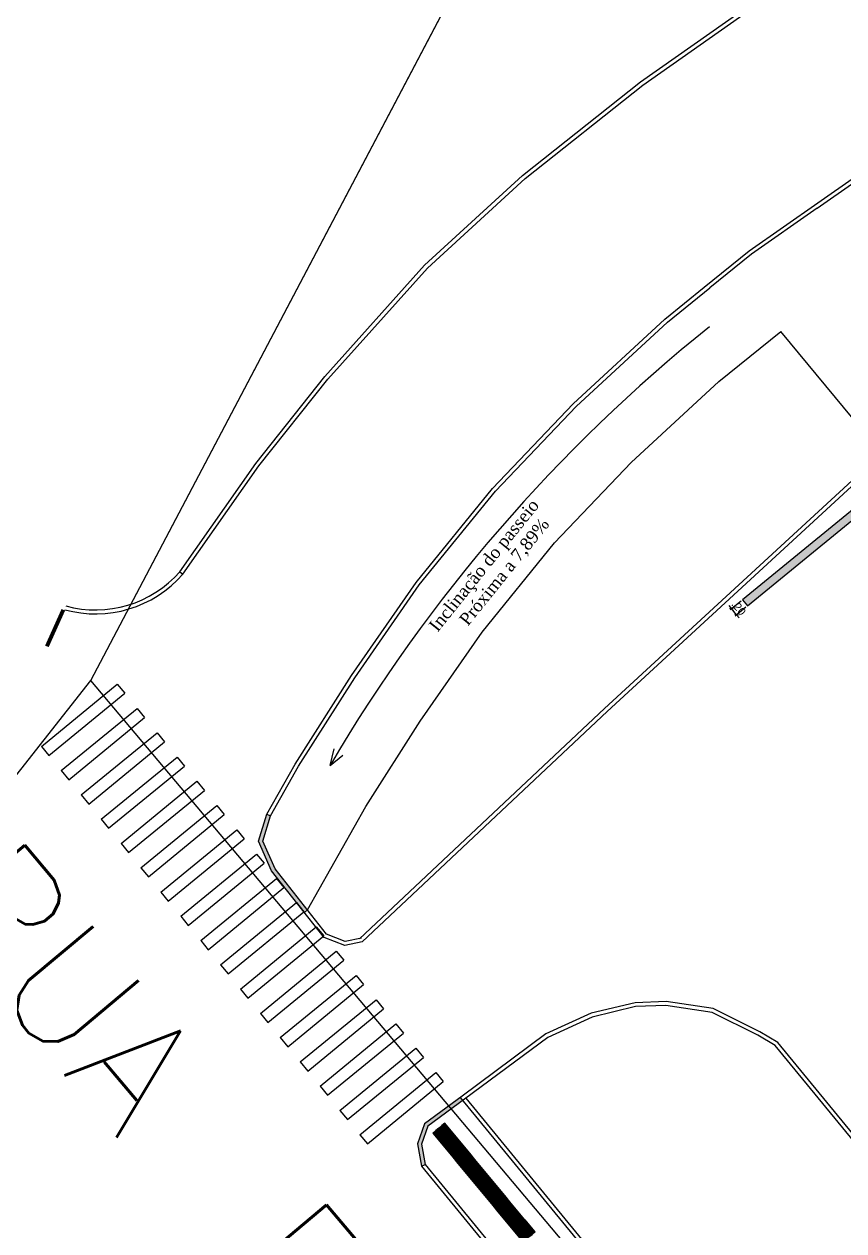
# Model space of a CAD drawing. Header units: metres. Extents: x 2113 to 5678, y -2764 to 956.
# Drawn here: x 2634.15 to 2655.04, y -1652.82 to -1622.07 of the extents above; entities that cross this region are included whole.
import ezdxf

# ---------------------------------------------------------------- set-up
doc = ezdxf.new("R2010")
doc.units = ezdxf.units.M
doc.header["$MEASUREMENT"] = 0
doc.linetypes.add('CONTINUO', pattern=[0])
for name, color, linetype in [('CASA', 5, 'CONTINUO'), ('COTAS', 1, 'Continuous'), ('PAREDE', 7, 'Continuous'), ('TXT_QUADRAFISCAL_5000', 7, 'Continuous')]:
    doc.layers.add(name, color=color, linetype=linetype)
doc.styles.add('ARIAL', font='arial.ttf')
doc.styles.add('ROMANS', font='romans.shx')
doc.styles.add('STYLE1', font='times.ttf')
doc.dimstyles.new('ARIAL100', dxfattribs={"dimtxt": 0.2, "dimasz": 0.1, "dimexe": 0.05, "dimexo": 0.05, "dimgap": 0.05, "dimtad": 1, "dimzin": 4, "dimdsep": 46, "dimtxsty": 'ARIAL', "dimblk": 'ARCHTICK', "dimcen": 0, "dimdle": 0.05, "dimclrd": 8, "dimclre": 8, "dimclrt": 8, "dimadec": 0, "dimazin": 0, "dimtfac": 1, "dimtix": 1, "dimtmove": 0, "dimatfit": 3, "dimldrblk": 'NONE', "dimfxl": 1, "dimlwd": -1, "dimlwe": -1, "dimarcsym": 0})

# ---------------------------------------------------------------- blocks, each defined once
blk = doc.blocks.new('_ArchTick')
at = {"layer": 'COTAS', "color": 0, "const_width": 0.15}
blk.add_lwpolyline([(-0.5, -0.5), (0.5, 0.5)], dxfattribs=at)
blk = doc.blocks.new('*D657')
at = {"color": 8, "transparency": 16777216}
for p, q in [((3610.417, -1187.441), (3610.414, -1187.799)), ((3610.617, -1187.443), (3610.614, -1187.801)), ((3610.414, -1187.749), (3610.314, -1187.749)), ((3610.614, -1187.751), (3610.414, -1187.749)), ((3610.614, -1187.751), (3610.714, -1187.752))]:
    blk.add_line(p, q, dxfattribs=at)
at = {"layer": 'Defpoints', "color": 0, "transparency": 16777216}
for p in [(3610.417, -1187.391), (3610.617, -1187.393), (3610.414, -1187.749)]:
    blk.add_point(p, dxfattribs=at)
at = {"color": 8, "transparency": 16777216, "xscale": 0.1, "yscale": 0.1, "zscale": 0.1}
for p, rotation in [((3610.414, -1187.749), 359.5464422074524), ((3610.614, -1187.751), 179.5464422074524)]:
    blk.add_blockref('_ArchTick', p, dxfattribs=dict(at, rotation=rotation))
at = {"color": 8, "transparency": 16777216, "insert": (3610.515, -1187.598), "char_height": 0.2, "attachment_point": 5, "rotation": 359.5464, "style": 'ARIAL'}
blk.add_mtext('.20', dxfattribs=at)
blk = doc.blocks.new('_NONE')
at = {"color": 0, "linetype": 'ByBlock'}
blk.add_circle((0, 0), 0.25, dxfattribs=at)
blk = doc.blocks.new('direc')
at = {"layer": 'CASA'}
h = blk.add_hatch(color=13, dxfattribs=at)
h.set_gradient(color1=(218, 62, 62), color2=(218, 62, 62), one_color=1, tint=0.55, name='SPHERICAL')
h.paths.add_polyline_path([(419671.808, 6988704.585), (419671.808, 6988704.785), (419671.708, 6988704.785), (419671.708, 6988704.585)])
h = blk.add_hatch(color=13, dxfattribs=at)
h.set_gradient(color1=(218, 62, 62), color2=(218, 62, 62), one_color=1, tint=0.55, name='SPHERICAL')
h.paths.add_polyline_path([(419671.808, 6988704.385), (419671.808, 6988704.585), (419671.708, 6988704.585), (419671.708, 6988704.385)])
h = blk.add_hatch(color=13, dxfattribs=at)
h.set_gradient(color1=(218, 62, 62), color2=(218, 62, 62), one_color=1, tint=0.55, name='SPHERICAL')
h.paths.add_polyline_path([(419671.908, 6988704.585), (419671.908, 6988704.785), (419671.808, 6988704.785), (419671.808, 6988704.585)])
h = blk.add_hatch(color=13, dxfattribs=at)
h.set_gradient(color1=(218, 62, 62), color2=(218, 62, 62), one_color=1, tint=0.55, name='SPHERICAL')
h.paths.add_polyline_path([(419671.908, 6988704.385), (419671.908, 6988704.585), (419671.808, 6988704.585), (419671.808, 6988704.385)])
h = blk.add_hatch(color=13, dxfattribs=at)
h.set_gradient(color1=(218, 62, 62), color2=(218, 62, 62), one_color=1, tint=0.55, name='SPHERICAL')
h.paths.add_polyline_path([(419672.008, 6988704.585), (419672.008, 6988704.785), (419671.908, 6988704.785), (419671.908, 6988704.585)])
h = blk.add_hatch(color=13, dxfattribs=at)
h.set_gradient(color1=(218, 62, 62), color2=(218, 62, 62), one_color=1, tint=0.55, name='SPHERICAL')
h.paths.add_polyline_path([(419672.008, 6988704.385), (419672.008, 6988704.585), (419671.908, 6988704.585), (419671.908, 6988704.385)])
h = blk.add_hatch(color=13, dxfattribs=at)
h.set_gradient(color1=(218, 62, 62), color2=(218, 62, 62), one_color=1, tint=0.55, name='SPHERICAL')
h.paths.add_polyline_path([(419672.108, 6988704.585), (419672.108, 6988704.785), (419672.008, 6988704.785), (419672.008, 6988704.585)])
h = blk.add_hatch(color=13, dxfattribs=at)
h.set_gradient(color1=(218, 62, 62), color2=(218, 62, 62), one_color=1, tint=0.55, name='SPHERICAL')
h.paths.add_polyline_path([(419672.108, 6988704.385), (419672.108, 6988704.585), (419672.008, 6988704.585), (419672.008, 6988704.385)])
at = {"layer": 'CASA', "color": 8}
for p, q in [((419671.721, 6988704.61), (419671.721, 6988704.76)), ((419671.721, 6988704.41), (419671.721, 6988704.56)), ((419671.723, 6988704.61), (419671.723, 6988704.76)), ((419671.723, 6988704.41), (419671.723, 6988704.56)), ((419671.743, 6988704.76), (419671.743, 6988704.61)), ((419671.743, 6988704.56), (419671.743, 6988704.41)), ((419671.746, 6988704.76), (419671.746, 6988704.61)), ((419671.746, 6988704.56), (419671.746, 6988704.41)), ((419671.771, 6988704.61), (419671.771, 6988704.76)), ((419671.771, 6988704.41), (419671.771, 6988704.56)), ((419671.773, 6988704.61), (419671.773, 6988704.76)), ((419671.773, 6988704.41), (419671.773, 6988704.56)), ((419671.793, 6988704.76), (419671.793, 6988704.61)), ((419671.793, 6988704.56), (419671.793, 6988704.41)), ((419671.796, 6988704.76), (419671.796, 6988704.61)), ((419671.796, 6988704.56), (419671.796, 6988704.41)), ((419671.821, 6988704.61), (419671.821, 6988704.76)), ((419671.821, 6988704.41), (419671.821, 6988704.56)), ((419671.823, 6988704.61), (419671.823, 6988704.76)), ((419671.823, 6988704.41), (419671.823, 6988704.56)), ((419671.843, 6988704.76), (419671.843, 6988704.61)), ((419671.843, 6988704.56), (419671.843, 6988704.41)), ((419671.846, 6988704.76), (419671.846, 6988704.61)), ((419671.846, 6988704.56), (419671.846, 6988704.41)), ((419671.871, 6988704.61), (419671.871, 6988704.76)), ((419671.871, 6988704.41), (419671.871, 6988704.56)), ((419671.873, 6988704.61), (419671.873, 6988704.76)), ((419671.873, 6988704.41), (419671.873, 6988704.56)), ((419671.893, 6988704.76), (419671.893, 6988704.61)), ((419671.893, 6988704.56), (419671.893, 6988704.41)), ((419671.896, 6988704.76), (419671.896, 6988704.61)), ((419671.896, 6988704.56), (419671.896, 6988704.41)), ((419671.921, 6988704.61), (419671.921, 6988704.76)), ((419671.921, 6988704.41), (419671.921, 6988704.56)), ((419671.923, 6988704.61), (419671.923, 6988704.76)), ((419671.923, 6988704.41), (419671.923, 6988704.56)), ((419671.943, 6988704.76), (419671.943, 6988704.61)), ((419671.943, 6988704.56), (419671.943, 6988704.41)), ((419671.946, 6988704.76), (419671.946, 6988704.61)), ((419671.946, 6988704.56), (419671.946, 6988704.41)), ((419671.971, 6988704.61), (419671.971, 6988704.76)), ((419671.971, 6988704.41), (419671.971, 6988704.56)), ((419671.973, 6988704.61), (419671.973, 6988704.76)), ((419671.973, 6988704.41), (419671.973, 6988704.56)), ((419671.993, 6988704.76), (419671.993, 6988704.61)), ((419671.993, 6988704.56), (419671.993, 6988704.41)), ((419671.996, 6988704.76), (419671.996, 6988704.61)), ((419671.996, 6988704.56), (419671.996, 6988704.41)), ((419672.021, 6988704.61), (419672.021, 6988704.76)), ((419672.021, 6988704.41), (419672.021, 6988704.56)), ((419672.023, 6988704.61), (419672.023, 6988704.76)), ((419672.023, 6988704.41), (419672.023, 6988704.56)), ((419672.043, 6988704.76), (419672.043, 6988704.61)), ((419672.043, 6988704.56), (419672.043, 6988704.41)), ((419672.046, 6988704.76), (419672.046, 6988704.61)), ((419672.046, 6988704.56), (419672.046, 6988704.41)), ((419672.071, 6988704.61), (419672.071, 6988704.76)), ((419672.071, 6988704.41), (419672.071, 6988704.56)), ((419672.073, 6988704.61), (419672.073, 6988704.76)), ((419672.073, 6988704.41), (419672.073, 6988704.56)), ((419672.093, 6988704.76), (419672.093, 6988704.61)), ((419672.093, 6988704.56), (419672.093, 6988704.41)), ((419672.096, 6988704.76), (419672.096, 6988704.61)), ((419672.096, 6988704.56), (419672.096, 6988704.41))]:
    blk.add_line(p, q, dxfattribs=at)
for points in [[(419671.808, 6988704.585), (419671.808, 6988704.785), (419671.708, 6988704.785), (419671.708, 6988704.585)], [(419671.808, 6988704.385), (419671.808, 6988704.585), (419671.708, 6988704.585), (419671.708, 6988704.385)], [(419671.908, 6988704.585), (419671.908, 6988704.785), (419671.808, 6988704.785), (419671.808, 6988704.585)], [(419671.908, 6988704.385), (419671.908, 6988704.585), (419671.808, 6988704.585), (419671.808, 6988704.385)], [(419672.008, 6988704.585), (419672.008, 6988704.785), (419671.908, 6988704.785), (419671.908, 6988704.585)], [(419672.008, 6988704.385), (419672.008, 6988704.585), (419671.908, 6988704.585), (419671.908, 6988704.385)], [(419672.108, 6988704.585), (419672.108, 6988704.785), (419672.008, 6988704.785), (419672.008, 6988704.585)], [(419672.108, 6988704.385), (419672.108, 6988704.585), (419672.008, 6988704.585), (419672.008, 6988704.385)]]:
    blk.add_lwpolyline(points, close=True, dxfattribs=at)
for centre, radius, start, end in [((419671.733, 6988704.76), 0.0125, 0, 180), ((419671.733, 6988704.61), 0.0125, 180, 0), ((419671.733, 6988704.56), 0.0125, 0, 180), ((419671.733, 6988704.76), 0.01, 0, 180), ((419671.733, 6988704.61), 0.01, 180, 0), ((419671.733, 6988704.56), 0.01, 0, 180), ((419671.783, 6988704.76), 0.0125, 0, 180), ((419671.783, 6988704.61), 0.0125, 180, 0), ((419671.783, 6988704.56), 0.0125, 0, 180), ((419671.783, 6988704.76), 0.01, 0, 180), ((419671.783, 6988704.61), 0.01, 180, 0), ((419671.783, 6988704.56), 0.01, 0, 180), ((419671.833, 6988704.76), 0.0125, 0, 180), ((419671.833, 6988704.61), 0.0125, 180, 0), ((419671.833, 6988704.56), 0.0125, 0, 180), ((419671.833, 6988704.76), 0.01, 0, 180), ((419671.833, 6988704.61), 0.01, 180, 0), ((419671.833, 6988704.56), 0.01, 0, 180), ((419671.883, 6988704.76), 0.0125, 0, 180), ((419671.883, 6988704.61), 0.0125, 180, 0), ((419671.883, 6988704.56), 0.0125, 0, 180), ((419671.883, 6988704.76), 0.01, 0, 180), ((419671.883, 6988704.61), 0.01, 180, 0), ((419671.883, 6988704.56), 0.01, 0, 180), ((419671.933, 6988704.76), 0.0125, 0, 180), ((419671.933, 6988704.61), 0.0125, 180, 0), ((419671.933, 6988704.56), 0.0125, 0, 180), ((419671.933, 6988704.76), 0.01, 0, 180), ((419671.933, 6988704.61), 0.01, 180, 0), ((419671.933, 6988704.56), 0.01, 0, 180), ((419671.983, 6988704.76), 0.0125, 0, 180), ((419671.983, 6988704.61), 0.0125, 180, 0), ((419671.983, 6988704.56), 0.0125, 0, 180), ((419671.983, 6988704.76), 0.01, 0, 180), ((419671.983, 6988704.61), 0.01, 180, 0), ((419671.983, 6988704.56), 0.01, 0, 180), ((419672.033, 6988704.76), 0.0125, 0, 180), ((419672.033, 6988704.61), 0.0125, 180, 0), ((419672.033, 6988704.56), 0.0125, 0, 180), ((419672.033, 6988704.76), 0.01, 0, 180), ((419672.033, 6988704.61), 0.01, 180, 0), ((419672.033, 6988704.56), 0.01, 0, 180), ((419672.083, 6988704.76), 0.0125, 0, 180), ((419672.083, 6988704.61), 0.0125, 180, 0), ((419672.083, 6988704.56), 0.0125, 0, 180), ((419672.083, 6988704.76), 0.01, 0, 180), ((419672.083, 6988704.61), 0.01, 180, 0), ((419672.083, 6988704.56), 0.01, 0, 180), ((419671.733, 6988704.41), 0.0125, 180, 0), ((419671.733, 6988704.41), 0.01, 180, 0), ((419671.783, 6988704.41), 0.0125, 180, 0), ((419671.783, 6988704.41), 0.01, 180, 0), ((419671.833, 6988704.41), 0.0125, 180, 0), ((419671.833, 6988704.41), 0.01, 180, 0), ((419671.883, 6988704.41), 0.0125, 180, 0), ((419671.883, 6988704.41), 0.01, 180, 0), ((419671.933, 6988704.41), 0.0125, 180, 0), ((419671.933, 6988704.41), 0.01, 180, 0), ((419671.983, 6988704.41), 0.0125, 180, 0), ((419671.983, 6988704.41), 0.01, 180, 0), ((419672.033, 6988704.41), 0.0125, 180, 0), ((419672.033, 6988704.41), 0.01, 180, 0), ((419672.083, 6988704.41), 0.0125, 180, 0), ((419672.083, 6988704.41), 0.01, 180, 0)]:
    blk.add_arc(centre, radius, start, end, dxfattribs=at)
blk = doc.blocks.new('rodoviária')
h = blk.add_hatch(color=256)
h.dxf.hatch_style = 1
h.paths.add_polyline_path([(3610.657, -1182.393), (3610.457, -1182.391), (3610.417, -1187.391), (3610.617, -1187.393)])
h = blk.add_hatch(color=256)
h.dxf.hatch_style = 1
h.paths.add_polyline_path([(3606.962, -1200.159), (3606.872, -1200.204), (3607.268, -1200.807), (3607.336, -1200.723), (3607.331, -1200.722)])
h.paths.add_polyline_path([(3607.336, -1200.723), (3607.268, -1200.807), (3608.062, -1201.036), (3608.141, -1200.938), (3608.077, -1200.937)])
h.paths.add_polyline_path([(3608.141, -1200.938), (3608.062, -1201.036), (3609.268, -1201.068), (3609.313, -1201.068), (3609.413, -1201.037), (3609.409, -1200.971)])
h = blk.add_hatch(color=256)
h.dxf.hatch_style = 1
h.paths.add_polyline_path([(3615.669, -1201.059), (3615.611, -1201.029), (3615.571, -1201.029), (3615.51, -1202.159), (3615.618, -1202.027)])
h.paths.add_polyline_path([(3615.612, -1202.134), (3615.618, -1202.027), (3615.51, -1202.159), (3615.789, -1202.625), (3615.856, -1202.542)])
h.paths.add_polyline_path([(3615.861, -1202.551), (3615.856, -1202.542), (3615.789, -1202.625), (3616.289, -1202.914), (3616.316, -1202.814)])
h.paths.add_polyline_path([(3615.477, -1201.843), (3616.187, -1200.963), (3615.604, -1200.492), (3614.893, -1201.372)], flags=25)
h.paths.add_polyline_path([(3615.477, -1201.843), (3616.187, -1200.963), (3615.604, -1200.492), (3614.893, -1201.372)], flags=24)
h.paths.add_polyline_path([(3615.755, -1202.309), (3616.466, -1201.429), (3615.882, -1200.957), (3615.172, -1201.837)], flags=25)
h.paths.add_polyline_path([(3615.755, -1202.309), (3616.466, -1201.429), (3615.882, -1200.957), (3615.172, -1201.837)], flags=25)
for p, q in [((3609.817, -1182.281, -463), (3605.779, -1182.269, -463)), ((3600.702, -1197.958, -463), (3600.8, -1197.942, -463)), ((3606.944, -1198.17, -463), (3606.69, -1197.822, -463)), ((3606.944, -1198.17, -463), (3606.951, -1197.756, -463)), ((3606.872, -1200.204, -463), (3606.962, -1200.159, -463)), ((3601.87, -1203.518, 1), (3601.887, -1201.018, 1)), ((3601.887, -1201.018, 1), (3602.187, -1201.02, 1)), ((3602.17, -1203.52, 1), (3602.187, -1201.02, 1)), ((3602.67, -1203.523, 1), (3602.687, -1201.023, 1)), ((3602.687, -1201.023, 1), (3602.987, -1201.025, 1)), ((3602.97, -1203.525, 1), (3602.987, -1201.025, 1)), ((3609.409, -1200.971, -463), (3609.415, -1201.071, -463)), ((3603.47, -1203.529, 1), (3603.487, -1201.029, 1)), ((3603.487, -1201.029, 1), (3603.787, -1201.031, 1)), ((3603.77, -1203.531, 1), (3603.787, -1201.031, 1)), ((3604.27, -1203.534, 1), (3604.287, -1201.034, 1)), ((3604.287, -1201.034, 1), (3604.587, -1201.036, 1)), ((3604.57, -1203.536, 1), (3604.587, -1201.036, 1)), ((3605.07, -1203.539, 1), (3605.087, -1201.039, 1)), ((3605.087, -1201.039, 1), (3605.387, -1201.041, 1)), ((3605.37, -1203.541, 1), (3605.387, -1201.041, 1)), ((3605.87, -1203.545, 1), (3605.887, -1201.045, 1)), ((3605.887, -1201.045, 1), (3606.187, -1201.047, 1)), ((3606.17, -1203.547, 1), (3606.187, -1201.047, 1)), ((3606.67, -1203.55, 1), (3606.686, -1201.05, 1)), ((3606.686, -1201.05, 1), (3606.986, -1201.052, 1)), ((3606.97, -1203.552, 1), (3606.986, -1201.052, 1)), ((3607.47, -1203.556, 1), (3607.486, -1201.056, 1)), ((3607.486, -1201.056, 1), (3607.786, -1201.058, 1)), ((3607.77, -1203.558, 1), (3607.786, -1201.058, 1)), ((3608.27, -1203.561, 1), (3608.286, -1201.061, 1)), ((3608.286, -1201.061, 1), (3608.586, -1201.063, 1)), ((3608.57, -1203.563, 1), (3608.586, -1201.063, 1)), ((3609.07, -1203.566, 1), (3609.086, -1201.066, 1)), ((3609.086, -1201.066, 1), (3609.386, -1201.068, 1)), ((3609.37, -1203.568, 1), (3609.386, -1201.068, 1)), ((3609.87, -1203.572, 1), (3609.886, -1201.072, 1)), ((3609.886, -1201.072, 1), (3610.186, -1201.074, 1)), ((3610.17, -1203.574, 1), (3610.186, -1201.074, 1)), ((3610.67, -1203.577, 1), (3610.686, -1201.077, 1)), ((3610.686, -1201.077, 1), (3610.986, -1201.079, 1)), ((3610.97, -1203.579, 1), (3610.986, -1201.079, 1)), ((3611.47, -1203.582, 1), (3611.486, -1201.082, 1)), ((3611.486, -1201.082, 1), (3611.786, -1201.084, 1)), ((3611.77, -1203.584, 1), (3611.786, -1201.084, 1)), ((3612.27, -1203.588, 1), (3612.286, -1201.088, 1)), ((3612.286, -1201.088, 1), (3612.586, -1201.09, 1)), ((3612.57, -1203.59, 1), (3612.586, -1201.09, 1)), ((3613.07, -1203.593, 1), (3613.086, -1201.093, 1)), ((3613.086, -1201.093, 1), (3613.386, -1201.095, 1)), ((3613.37, -1203.595, 1), (3613.386, -1201.095, 1)), ((3613.869, -1203.599, 1), (3613.886, -1201.099, 1)), ((3613.886, -1201.099, 1), (3614.186, -1201.101, 1)), ((3614.169, -1203.601, 1), (3614.186, -1201.101, 1)), ((3614.669, -1203.604, 1), (3614.686, -1201.104, 1)), ((3614.686, -1201.104, 1), (3614.986, -1201.106, 1)), ((3614.969, -1203.606, 1), (3614.986, -1201.106, 1)), ((3616.289, -1202.914, -463), (3616.316, -1202.814, -463)), ((3601.87, -1203.518, 1), (3602.17, -1203.52, 1)), ((3602.67, -1203.523, 1), (3602.97, -1203.525, 1)), ((3603.47, -1203.529, 1), (3603.77, -1203.531, 1)), ((3604.27, -1203.534, 1), (3604.57, -1203.536, 1)), ((3605.07, -1203.539, 1), (3605.37, -1203.541, 1)), ((3605.87, -1203.545, 1), (3606.17, -1203.547, 1)), ((3606.67, -1203.55, 1), (3606.97, -1203.552, 1)), ((3607.47, -1203.556, 1), (3607.77, -1203.558, 1)), ((3608.27, -1203.561, 1), (3608.57, -1203.563, 1)), ((3609.07, -1203.566, 1), (3609.37, -1203.568, 1)), ((3609.87, -1203.572, 1), (3610.17, -1203.574, 1)), ((3610.67, -1203.577, 1), (3610.97, -1203.579, 1)), ((3611.47, -1203.582, 1), (3611.77, -1203.584, 1)), ((3612.27, -1203.588, 1), (3612.57, -1203.59, 1)), ((3613.07, -1203.593, 1), (3613.37, -1203.595, 1)), ((3613.869, -1203.599, 1), (3614.169, -1203.601, 1)), ((3614.669, -1203.604, 1), (3614.969, -1203.606, 1))]:
    blk.add_line(p, q)
at = {"elevation": -463, "flags": 128}
for points in [[(3600.702, -1197.963), (3599.816, -1194.71), (3599.235, -1191.939), (3598.683, -1188.171), (3598.518, -1184.789), (3598.604, -1180.954), (3598.984, -1176.156), (3600.051, -1170.311), (3601.903, -1166.168), (3603.34, -1163.678), (3606.107, -1160.274), (3608.15, -1158.366), (3610.457, -1156.799), (3613.116, -1155.582), (3621.242, -1153.693), (3623.167, -1153.476)], [(3600.8, -1197.942), (3599.913, -1194.687), (3599.334, -1191.921), (3598.783, -1188.161), (3598.619, -1184.788), (3598.704, -1180.959), (3599.083, -1176.169), (3600.147, -1170.341), (3601.992, -1166.213), (3603.422, -1163.735), (3606.18, -1160.343), (3608.213, -1158.444), (3610.506, -1156.887), (3613.148, -1155.677), (3621.259, -1153.792), (3623.178, -1153.576)], [(3603.866, -1179.452), (3603.964, -1178.282), (3618.527, -1178.401)], [(3603.958, -1179.554), (3604.056, -1178.383), (3618.627, -1178.502)], [(3603.665, -1183.046), (3603.689, -1181.574), (3603.866, -1179.452)], [(3603.958, -1179.554), (3603.789, -1181.579), (3603.769, -1182.953)], [(3609.409, -1200.971), (3609.409, -1200.971), (3608.336, -1198.141), (3607.547, -1195.688), (3606.808, -1193.02), (3606.239, -1190.149), (3605.913, -1187.336), (3605.749, -1184.299), (3605.779, -1182.269)], [(3609.817, -1182.287), (3610.3, -1191.873), (3610.827, -1200.422)], [(3609.922, -1182.382), (3610.399, -1191.867), (3610.927, -1200.416)], [(3610.927, -1200.416), (3610.715, -1200.819), (3610.22, -1201.092), (3608.062, -1201.036), (3607.268, -1200.807), (3606.872, -1200.204), (3606.353, -1198.835), (3605.534, -1196.289), (3604.764, -1193.505), (3604.163, -1190.475), (3603.82, -1187.514), (3603.648, -1184.341), (3603.665, -1183.046)], [(3610.838, -1200.37), (3610.64, -1200.746), (3610.195, -1200.992), (3608.077, -1200.937), (3607.331, -1200.722), (3606.962, -1200.159), (3606.448, -1198.802), (3605.63, -1196.261), (3604.861, -1193.482), (3604.262, -1190.459), (3603.92, -1187.506), (3603.748, -1184.339), (3603.769, -1182.953)], [(3630.754, -1195.231), (3628.445, -1195.273), (3627.728, -1195.016), (3627.328, -1194.504), (3627.237, -1193.959), (3619.67, -1193.911), (3619.165, -1194.09), (3617.952, -1194.627), (3617.048, -1195.434), (3616.564, -1196.062), (3616.054, -1197.098), (3615.725, -1198.318), (3615.574, -1200.973), (3615.51, -1202.159), (3615.789, -1202.625), (3616.289, -1202.914), (3631.489, -1203.016), (3646.072, -1202.985)], [(3630.756, -1195.331), (3628.429, -1195.373), (3627.667, -1195.1), (3627.233, -1194.545), (3627.152, -1194.059), (3619.687, -1194.012), (3619.202, -1194.183), (3618.007, -1194.712), (3617.122, -1195.502), (3616.649, -1196.116), (3616.148, -1197.133), (3615.824, -1198.334), (3615.674, -1200.978), (3615.612, -1202.134), (3615.861, -1202.551), (3616.316, -1202.814), (3631.489, -1202.916), (3646.071, -1202.885)], [(3615.676, -1200.929), (3630.853, -1201.031)], [(3615.571, -1201.029), (3630.852, -1201.131)]]:
    blk.add_lwpolyline(points, dxfattribs=at)
at = {"elevation": -463}
blk.add_lwpolyline([(3610.457, -1182.391), (3610.417, -1187.391), (3610.617, -1187.393), (3610.657, -1182.393)], close=True, dxfattribs=at)
at = {"const_width": 0.1, "elevation": -463, "flags": 128}
blk.add_lwpolyline([(3599.55, -1200.862), (3599.999, -1201.781)], dxfattribs=at)
for centre, radius, start, end in [((3645.322, -1184.323, -463), 40.8, 178.9737, 199.8404), ((3597.877, -1198.408, -463), 2.96, 304.9305, 9.0547), ((3597.877, -1198.408, -463), 2.86, 304.9305, 9.0547)]:
    blk.add_arc(centre, radius, start, end)
at = {"color": 6, "rotation": 89.89511878160864}
for p in [(6991540.683, -433666.13, -463), (6991541.083, -433666.13, -463), (6991541.483, -433666.131, -463), (6991541.883, -433666.132, -463), (6991542.283, -433666.133, -463), (6991542.683, -433666.133, -463), (6991543.083, -433666.134, -463), (6991543.483, -433666.135, -463), (6991543.883, -433666.135, -463)]:
    blk.add_blockref('direc', p, dxfattribs=at)
at = {"style": 'STYLE1'}
for s, p in [('Inclinação do passeio', (3606.096, -1193.905, -463)), ('Próxima a 7,89%%%', (3606.47, -1193.21, -463))]:
    blk.add_text(s, height=0.32, rotation=101.4485, dxfattribs=at).set_placement(p)
dim = blk.add_linear_dim(base=(3610.414, -1187.749, -463), p1=(3610.617, -1187.393, -463), p2=(3610.417, -1187.391, -463), angle=359.5464, dimstyle='ARIAL100', override={"dimtmove": 1})
dim.commit()
dim.dimension.update_dxf_attribs({"geometry": '*D657', "text_midpoint": (3610.515, -1187.598, -463)})

msp = doc.modelspace()

# ---------------------------------------------------------------- linework, layer by layer
at = {"layer": 'PAREDE'}
for p, q in [((2635.852, -1638.796), (2653.547, -1605.175)), ((2635.852, -1638.796), (2653.547, -1605.175)), ((2628.859, -1647.662), (2635.852, -1638.796))]:
    msp.add_line(p, q, dxfattribs=at)
for points in [[(2635.852, -1638.796), (2653.547, -1605.175), (2588.109, -1570.514), (2603.628, -1566.004), (2625.054, -1568.522), (2687.294, -1593.574), (2697.175, -1574.723), (2724.559, -1591.986), (2728.841, -1587.08), (2780.495, -1618.26)], [(2635.852, -1638.796), (2653.547, -1605.175), (2588.109, -1570.514), (2603.628, -1566.004), (2625.054, -1568.522), (2687.294, -1593.574), (2697.175, -1574.723), (2724.559, -1591.986), (2728.841, -1587.08), (2780.495, -1618.26)], [(2790.893, -1632.996), (2727.301, -1685.684), (2704.922, -1658.966), (2693.387, -1668.555), (2674.262, -1684.453), (2635.852, -1638.796), (2653.547, -1605.175)], [(2790.893, -1632.996), (2727.301, -1685.684), (2704.922, -1658.966), (2693.387, -1668.555), (2674.262, -1684.453), (2635.852, -1638.796), (2653.547, -1605.175)]]:
    msp.add_lwpolyline(points, dxfattribs=at)
at = {"layer": 'TXT_QUADRAFISCAL_5000', "lineweight": 100}
msp.add_circle((2591.411, -1762.719), 237.953, dxfattribs=at)
msp.add_circle((2591.411, -1762.719), 237.953, dxfattribs=at)

# ---------------------------------------------------------------- block references
at = {"rotation": 309.7368446514157}
msp.add_blockref('rodoviária', (1257.541, 1898.686, 463), dxfattribs=at)

# ---------------------------------------------------------------- texts
at = {"layer": 'PAREDE', "style": 'ROMANS'}
msp.add_text('RUA  REINALDO GASPARETTO', height=3, rotation=310, dxfattribs=at).set_placement((2631.542, -1644.531))

doc.saveas('drawing.dxf')
